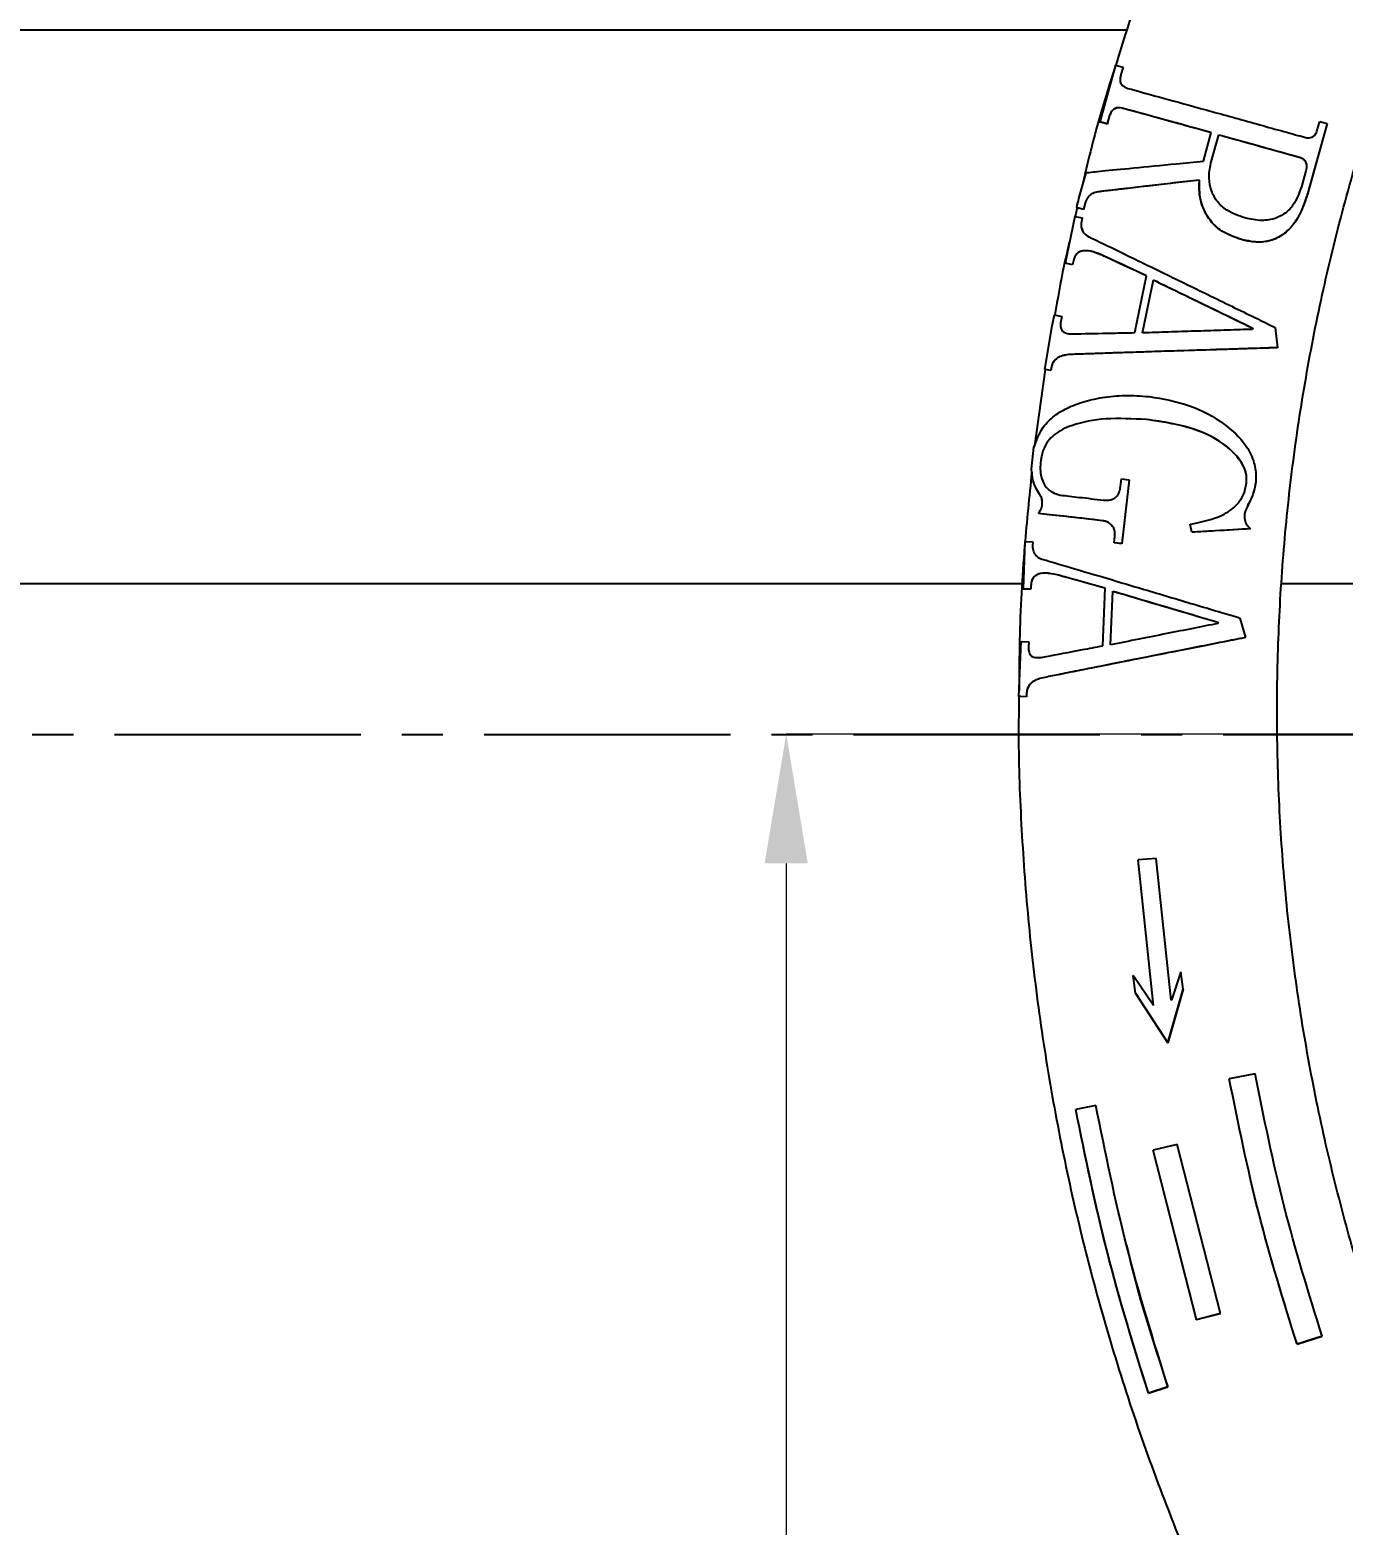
# Model space of a CAD drawing. Header units: millimetres. Extents: x 1890 to 4327, y 775 to 2498.
# Drawn here: x 2763.1 to 2864.6, y 1234.9 to 1350.5 of the extents above; entities that cross this region are included whole.
import ezdxf

# ---------------------------------------------------------------- set-up
doc = ezdxf.new("R2010")
doc.units = ezdxf.units.MM
doc.linetypes.add('CENTER2', pattern=[28.575, 19.05, -3.175, 3.175, -3.175])
doc.layers.add('2细线层', color=4, linetype='Continuous', lineweight=35)
doc.layers.add('AM_5', color=3, linetype='Continuous', lineweight=25)
doc.styles.add('SLDTEXTSTYLE1', font='txt.shx', dxfattribs={"width": 0.7, "bigfont": 'gbcbig.shx'})
doc.dimstyles.new('SLDDIMSTYLE12$0', dxfattribs={"dimtxt": 12, "dimasz": 10, "dimexe": 0, "dimexo": 0.0625, "dimgap": 0.875, "dimtad": 1, "dimdec": 1, "dimlfac": 1.8, "dimrnd": 1e-09, "dimzin": 12, "dimdsep": 46, "dimtxsty": 'SLDTEXTSTYLE1', "dimcen": 0.09, "dimdle": 8.16, "dimclrd": 3, "dimclre": 3, "dimadec": 0, "dimazin": 3, "dimtfac": 1, "dimtdec": 1, "dimtofl": 0, "dimtmove": 0, "dimatfit": 3, "dimfxl": 0, "dimfrac": 2, "dimtolj": 1, "dimlwd": 5, "dimlwe": 5, "dimarcsym": 0})

# ---------------------------------------------------------------- blocks, each defined once
blk = doc.blocks.new('*U48')
at = {"layer": '2细线层', "color": 0, "linetype": 'CENTER2', "lineweight": -3, "transparency": 16777216}
blk.add_line((0, 21), (0, 353.69), dxfattribs=at)
blk = doc.blocks.new('*D76')
at = {"layer": 'AM_5', "color": 3, "linetype": 'Continuous', "lineweight": 5, "transparency": 16777216}
for p, q in [((2724.39, 1273.29), (2724.39, 1479.81)), ((2876.89, 1479.81), (2734.39, 1479.81))]:
    blk.add_line(p, q, dxfattribs=at)
at = {"layer": 'AM_5', "color": 3, "lineweight": 5, "transparency": 16777216}
blk.add_line((2886.89, 1329.98), (2886.89, 1479.81), dxfattribs=at)
at = {"layer": 'AM_5', "color": 3, "transparency": 16777216}
for points in [[(2734.39, 1481.48), (2734.39, 1478.15), (2724.39, 1479.81)], [(2876.89, 1481.48), (2876.89, 1478.15), (2886.89, 1479.81)]]:
    blk.add_solid(points, dxfattribs=at)
at = {"layer": 'Defpoints', "color": 0, "transparency": 16777216}
for p in [(2724.39, 1479.81), (2886.89, 1329.92), (2724.39, 1273.22)]:
    blk.add_point(p, dxfattribs=at)
at = {"layer": 'AM_5', "color": 0, "transparency": 16777216, "insert": (2805.64, 1486.69), "char_height": 12, "attachment_point": 5, "style": 'SLDTEXTSTYLE1'}
blk.add_mtext('\\A1;165', dxfattribs=at)
blk = doc.blocks.new('*D77')
at = {"layer": 'AM_5', "color": 3, "lineweight": 5, "transparency": 16777216}
blk.add_line((3009.58, 1296.08), (2821.59, 1296.08), dxfattribs=at)
at = {"layer": 'AM_5', "color": 3, "linetype": 'Continuous', "lineweight": 5, "transparency": 16777216}
for p, q in [((2821.59, 1286.08), (2821.59, 1064.47)), ((2963.84, 1054.47), (2821.59, 1054.47))]:
    blk.add_line(p, q, dxfattribs=at)
at = {"layer": 'AM_5', "color": 3, "transparency": 16777216}
for points in [[(2819.92, 1286.08), (2823.26, 1286.08), (2821.59, 1296.08)], [(2819.92, 1064.47), (2823.26, 1064.47), (2821.59, 1054.47)]]:
    blk.add_solid(points, dxfattribs=at)
at = {"layer": 'Defpoints', "color": 0, "transparency": 16777216}
for p in [(3009.65, 1296.08), (2821.59, 1054.47), (2963.9, 1054.47)]:
    blk.add_point(p, dxfattribs=at)
at = {"layer": 'AM_5', "color": 0, "transparency": 16777216, "insert": (2814.72, 1121.75), "char_height": 12, "attachment_point": 5, "rotation": 90, "style": 'SLDTEXTSTYLE1'}
blk.add_mtext('\\A1;245', dxfattribs=at)

msp = doc.modelspace()

# ---------------------------------------------------------------- linework, layer by layer
at = {"color": 8, "linetype": 'Continuous', "lineweight": 25}
msp.add_line((2745.412, 1350.513), (2847.917, 1350.513), dxfattribs=at)
at = {"color": 7, "linetype": 'Continuous', "lineweight": 25}
for p, q in [((2847.056, 1347.796), (2845.836, 1343.395)), ((2847.056, 1347.796), (2847.631, 1347.64)), ((2847.631, 1347.64), (2847.471, 1347.064)), ((2847.631, 1347.638), (2847.471, 1347.062)), ((2847.471, 1347.062), (2847.471, 1347.064)), ((2847.631, 1347.638), (2847.631, 1347.64)), ((2847.573, 1344.463), (2847.573, 1344.465)), ((2846.412, 1343.239), (2845.836, 1343.395)), ((2845.836, 1343.395), (2845.836, 1343.394)), ((2845.836, 1343.394), (2845.926, 1343.369)), ((2846.412, 1343.237), (2845.926, 1343.369)), ((2846.572, 1343.815), (2846.412, 1343.239)), ((2846.572, 1343.813), (2846.412, 1343.237)), ((2846.412, 1343.237), (2846.412, 1343.239)), ((2846.572, 1343.813), (2846.572, 1343.815)), ((2863.407, 1343.278), (2861.896, 1337.827)), ((2863.407, 1343.272), (2861.896, 1337.82)), ((2862.675, 1342.863), (2862.835, 1343.439)), ((2862.835, 1343.439), (2863.407, 1343.278)), ((2863.407, 1343.272), (2863.407, 1343.278)), ((2853.851, 1340.371), (2854.459, 1342.57)), ((2854.448, 1340.305), (2855.031, 1342.407)), ((2854.448, 1340.308), (2855.031, 1342.41)), ((2855.031, 1342.407), (2855.031, 1342.41)), ((2854.448, 1340.308), (2854.448, 1340.305)), ((2861.247, 1340.684), (2861.247, 1340.678)), ((2844.748, 1339.473), (2844.194, 1337.475)), ((2853.543, 1338.906), (2853.543, 1338.909)), ((2861.776, 1339.614), (2861.481, 1338.559)), ((2845.675, 1337.986), (2845.675, 1337.987)), ((2853.533, 1337.944), (2853.533, 1337.941)), ((2861.896, 1337.82), (2861.896, 1337.827)), ((2844.092, 1336.771), (2843.934, 1336.079)), ((2844.581, 1336.64), (2844.031, 1336.788)), ((2844.031, 1336.788), (2844.226, 1336.734)), ((2844.581, 1336.638), (2844.226, 1336.734)), ((2844.741, 1337.215), (2844.581, 1336.64)), ((2844.741, 1337.213), (2844.581, 1336.638)), ((2844.581, 1336.638), (2844.581, 1336.64)), ((2844.741, 1337.213), (2844.741, 1337.215)), ((2843.894, 1336.088), (2843.15, 1332.48)), ((2843.894, 1336.088), (2844.479, 1335.972)), ((2844.479, 1335.972), (2844.42, 1335.679)), ((2844.479, 1335.97), (2844.42, 1335.677)), ((2844.42, 1335.677), (2844.42, 1335.679)), ((2844.444, 1335.183), (2844.532, 1334.93)), ((2844.479, 1335.97), (2844.479, 1335.972)), ((2856.798, 1334.298), (2856.798, 1334.302)), ((2845.927, 1333.136), (2845.927, 1333.138)), ((2843.735, 1332.364), (2843.15, 1332.48)), ((2843.15, 1332.48), (2843.15, 1332.479)), ((2843.279, 1332.453), (2843.15, 1332.479)), ((2843.735, 1332.362), (2843.279, 1332.453)), ((2843.794, 1332.656), (2843.735, 1332.364)), ((2843.794, 1332.655), (2843.735, 1332.362)), ((2843.735, 1332.362), (2843.735, 1332.364)), ((2843.794, 1332.655), (2843.794, 1332.656)), ((2848.54, 1327.11), (2849.449, 1331.498)), ((2849.147, 1327.087), (2849.994, 1331.182)), ((2849.147, 1327.084), (2849.994, 1331.179)), ((2849.994, 1331.182), (2849.994, 1331.179)), ((2842.144, 1327.623), (2842.322, 1328.482)), ((2842.322, 1328.482), (2842.907, 1328.366)), ((2842.907, 1328.366), (2842.827, 1327.976)), ((2842.907, 1328.364), (2842.827, 1327.974)), ((2842.907, 1328.364), (2842.907, 1328.366)), ((2841.582, 1324.262), (2842.144, 1327.623)), ((2842.827, 1327.974), (2842.827, 1327.976)), ((2857.662, 1327.461), (2857.643, 1327.363)), ((2859.4, 1327.505), (2859.587, 1325.943)), ((2859.587, 1325.936), (2859.587, 1325.943)), ((2843.412, 1325.415), (2843.412, 1325.417)), ((2841.623, 1324.254), (2840.797, 1318.366)), ((2842.039, 1324.172), (2841.582, 1324.262)), ((2841.779, 1324.222), (2841.582, 1324.262)), ((2842.039, 1324.17), (2841.779, 1324.222)), ((2842.098, 1324.465), (2842.039, 1324.172)), ((2842.098, 1324.463), (2842.039, 1324.17)), ((2842.039, 1324.17), (2842.039, 1324.172)), ((2842.098, 1324.463), (2842.098, 1324.465)), ((2849.441, 1320.387), (2849.441, 1320.39)), ((2841.053, 1319.094), (2840.747, 1318.25)), ((2841.053, 1319.094), (2841.202, 1319.32)), ((2840.55, 1316.543), (2840.747, 1318.25)), ((2841.266, 1317.213), (2841.266, 1317.215)), ((2840.663, 1315.727), (2840.55, 1316.543)), ((2847.444, 1315.215), (2847.51, 1315.808)), ((2847.51, 1315.808), (2848.103, 1315.739)), ((2848.103, 1315.739), (2847.532, 1310.798)), ((2848.103, 1315.736), (2847.532, 1310.795)), ((2848.103, 1315.736), (2848.103, 1315.739)), ((2857.878, 1315.402), (2857.878, 1315.409)), ((2857.894, 1316.278), (2857.894, 1316.285)), ((2841.166, 1314.623), (2841.166, 1314.625)), ((2841.096, 1313.13), (2841.096, 1313.131)), ((2846.036, 1312.57), (2846.036, 1312.572)), ((2852.811, 1312.289), (2852.811, 1312.293)), ((2852.942, 1311.678), (2852.811, 1312.293)), ((2852.942, 1311.674), (2852.811, 1312.289)), ((2857.481, 1311.943), (2857.481, 1311.95)), ((2840.052, 1310.954), (2839.903, 1307.292)), ((2840.052, 1310.954), (2840.647, 1310.933)), ((2840.052, 1310.954), (2840.052, 1310.954)), ((2840.647, 1310.933), (2840.636, 1310.637)), ((2840.647, 1310.931), (2840.636, 1310.635)), ((2840.647, 1310.931), (2840.647, 1310.933)), ((2846.939, 1310.868), (2846.998, 1311.361)), ((2847.532, 1310.798), (2846.939, 1310.868)), ((2846.939, 1310.865), (2846.939, 1310.868)), ((2847.532, 1310.795), (2846.939, 1310.865)), ((2847.532, 1310.795), (2847.532, 1310.798)), ((2852.942, 1311.674), (2852.942, 1311.678)), ((2839.919, 1307.679), (2733.889, 1307.679)), ((2840.513, 1307.57), (2840.498, 1307.27)), ((2840.513, 1307.568), (2840.498, 1307.268)), ((2840.513, 1307.568), (2840.513, 1307.57)), ((2842.53, 1308.386), (2842.53, 1308.388)), ((2846.072, 1302.899), (2846.253, 1307.354)), ((2874.889, 1307.679), (2859.893, 1307.679)), ((2840.498, 1307.27), (2839.903, 1307.292)), ((2839.903, 1307.292), (2839.903, 1307.29)), ((2839.982, 1307.287), (2839.903, 1307.29)), ((2840.498, 1307.268), (2839.982, 1307.287)), ((2840.498, 1307.268), (2840.498, 1307.27)), ((2846.675, 1302.973), (2846.842, 1307.129)), ((2846.675, 1302.971), (2846.842, 1307.127)), ((2846.842, 1307.129), (2846.842, 1307.127)), ((2856.672, 1305.049), (2857.106, 1303.543)), ((2854.974, 1304.724), (2854.967, 1304.628)), ((2839.573, 1298.975), (2839.744, 1303.235)), ((2839.744, 1303.235), (2840.339, 1303.214)), ((2840.339, 1303.214), (2840.321, 1302.818)), ((2840.339, 1303.212), (2840.321, 1302.816)), ((2840.339, 1303.212), (2840.339, 1303.214)), ((2857.106, 1303.536), (2857.106, 1303.543)), ((2841.315, 1300.401), (2841.315, 1300.403)), ((2840.18, 1299.254), (2840.168, 1298.954)), ((2840.18, 1299.252), (2840.168, 1298.952)), ((2840.18, 1299.252), (2840.18, 1299.254)), ((2840.168, 1298.954), (2839.573, 1298.975)), ((2839.573, 1298.975), (2839.573, 1298.974)), ((2839.723, 1298.968), (2839.573, 1298.974)), ((2840.168, 1298.952), (2839.723, 1298.968)), ((2840.168, 1298.952), (2840.168, 1298.954)), ((2850.188, 1286.445), (2848.796, 1286.346)), ((2848.796, 1286.346), (2848.796, 1286.342)), ((2849.998, 1275.089), (2848.796, 1286.346)), ((2849.998, 1275.085), (2848.796, 1286.342)), ((2851.349, 1275.502), (2850.188, 1286.445)), ((2848.585, 1276.055), (2848.407, 1277.415)), ((2849.998, 1275.089), (2848.407, 1277.415)), ((2848.407, 1277.415), (2848.407, 1277.412)), ((2848.585, 1276.052), (2848.407, 1277.412)), ((2852.099, 1277.689), (2851.372, 1275.509)), ((2852.275, 1276.357), (2852.099, 1277.689)), ((2851.087, 1272.213), (2852.275, 1276.357)), ((2852.275, 1276.353), (2851.087, 1272.21)), ((2852.275, 1276.357), (2852.275, 1276.353)), ((2848.585, 1276.055), (2851.087, 1272.213)), ((2848.585, 1276.052), (2848.585, 1276.055)), ((2851.087, 1272.21), (2848.585, 1276.052)), ((2851.372, 1275.509), (2851.349, 1275.502)), ((2851.087, 1272.213), (2851.087, 1272.21)), ((2857.842, 1269.814), (2855.846, 1269.42)), ((2855.846, 1269.42), (2855.846, 1269.415)), ((2845.527, 1267.37), (2843.98, 1267.059)), ((2843.98, 1267.059), (2843.98, 1267.057)), ((2851.821, 1264.335), (2849.959, 1263.922)), ((2853.314, 1250.806), (2849.959, 1263.922)), ((2849.959, 1263.922), (2849.959, 1263.92)), ((2853.314, 1250.804), (2849.959, 1263.92)), ((2855.159, 1251.294), (2851.821, 1264.335)), ((2853.314, 1250.806), (2855.159, 1251.294)), ((2855.159, 1251.29), (2853.314, 1250.804)), ((2853.314, 1250.804), (2853.314, 1250.806)), ((2855.159, 1251.294), (2855.159, 1251.29)), ((2861.086, 1248.909), (2863.018, 1249.543)), ((2863.018, 1249.537), (2861.086, 1248.904)), ((2863.018, 1249.543), (2863.018, 1249.537)), ((2861.086, 1248.904), (2861.086, 1248.909)), ((2849.596, 1245.119), (2851.094, 1245.616)), ((2851.094, 1245.614), (2849.596, 1245.117)), ((2849.596, 1245.117), (2849.596, 1245.119)), ((2851.094, 1245.616), (2851.094, 1245.614))]:
    msp.add_line(p, q, dxfattribs=at)
msp.add_arc((3010.538, 1297.733), 171.026, 166.5631, 166.79964, dxfattribs=at)
for points, knots in [([(3009.456, 1127.481), (3012.016, 1127.506), (3015.597, 1127.541), (3020.866, 1127.82), (3025.33, 1128.155), (3030.646, 1128.721), (3036.215, 1129.494), (3042.029, 1130.504), (3048, 1131.76), (3054.076, 1133.271), (3060.214, 1135.042), (3066.379, 1137.076), (3072.543, 1139.375), (3078.68, 1141.941), (3084.768, 1144.771), (3090.787, 1147.865), (3096.72, 1151.219), (3102.549, 1154.831), (3108.259, 1158.697), (3113.834, 1162.811), (3119.262, 1167.168), (3124.527, 1171.763), (3129.619, 1176.587), (3134.524, 1181.635), (3139.231, 1186.898), (3143.728, 1192.368), (3148.007, 1198.036), (3152.055, 1203.893), (3155.865, 1209.93), (3159.427, 1216.136), (3162.732, 1222.5), (3165.773, 1229.013), (3168.542, 1235.662), (3171.032, 1242.436), (3173.238, 1249.324), (3175.152, 1256.313), (3176.771, 1263.391), (3178.089, 1270.544), (3179.101, 1277.761), (3179.806, 1285.028), (3180.199, 1292.333), (3180.278, 1299.66), (3180.041, 1306.998), (3179.486, 1314.333), (3178.614, 1321.651), (3177.424, 1328.938), (3175.916, 1336.181), (3174.091, 1343.365), (3171.95, 1350.478), (3169.497, 1357.505), (3166.732, 1364.434), (3163.659, 1371.25), (3160.282, 1377.941), (3156.604, 1384.493), (3152.631, 1390.893), (3148.366, 1397.128), (3143.815, 1403.186), (3138.983, 1409.055), (3133.875, 1414.721), (3128.499, 1420.174), (3123.052, 1425.221), (3117.579, 1429.873), (3112.12, 1434.143), (3106.496, 1438.185), (3100.714, 1441.994), (3094.787, 1445.562), (3088.724, 1448.884), (3082.538, 1451.954), (3076.242, 1454.767), (3069.848, 1457.319), (3063.373, 1459.606), (3056.835, 1461.622), (3050.26, 1463.364), (3043.687, 1464.829), (3037.194, 1466.011), (3030.904, 1466.908), (3025.38, 1467.491), (3020.498, 1467.859), (3015.674, 1468.099), (3009.699, 1468.216), (3004.182, 1468.105), (2998.913, 1467.834), (2994.449, 1467.496), (2989.133, 1466.931), (2983.564, 1466.158), (2977.75, 1465.148), (2971.779, 1463.892), (2965.703, 1462.381), (2959.565, 1460.61), (2953.4, 1458.576), (2947.236, 1456.277), (2941.099, 1453.711), (2935.011, 1450.881), (2928.992, 1447.787), (2923.059, 1444.433), (2917.23, 1440.82), (2911.52, 1436.955), (2905.945, 1432.841), (2900.517, 1428.484), (2895.252, 1423.889), (2890.16, 1419.065), (2885.255, 1414.017), (2880.549, 1408.754), (2876.051, 1403.284), (2871.773, 1397.616), (2867.724, 1391.759), (2863.914, 1385.722), (2860.352, 1379.516), (2857.048, 1373.152), (2854.005, 1366.64), (2851.243, 1359.988), (2848.906, 1353.706), (2847.627, 1349.601), (2847.064, 1347.792)], [0, 0, 0, 0, 0.01020738, 0.01427401, 0.02103699, 0.02805607, 0.03558666, 0.0434511, 0.05157826, 0.05991132, 0.06840986, 0.07704394, 0.08579098, 0.09463359, 0.10355821, 0.11255405, 0.12161242, 0.13072624, 0.1398897, 0.14909794, 0.15834689, 0.16763314, 0.17695375, 0.18630622, 0.19568842, 0.20509849, 0.21453484, 0.22399606, 0.23348097, 0.24298851, 0.25251779, 0.26206801, 0.27163852, 0.28122873, 0.29083816, 0.30046642, 0.31011319, 0.31977821, 0.32946132, 0.33916239, 0.34888138, 0.35861831, 0.36837328, 0.37814642, 0.38793798, 0.39774825, 0.40757761, 0.41742653, 0.42729557, 0.4371854, 0.4470968, 0.45703069, 0.46698816, 0.47697044, 0.48697902, 0.49701559, 0.50708218, 0.51718117, 0.52731537, 0.53748817, 0.54770366, 0.5569145, 0.56612256, 0.57532659, 0.5845258, 0.59371913, 0.60290519, 0.61208206, 0.62124705, 0.63039624, 0.63952364, 0.64861966, 0.65766788, 0.66663751, 0.67546331, 0.68397889, 0.69196332, 0.69760555, 0.70350123, 0.71121989, 0.72142727, 0.72549391, 0.73225688, 0.73927596, 0.74680655, 0.754671, 0.76279816, 0.77113122, 0.77962976, 0.78826384, 0.79701087, 0.80585349, 0.81477811, 0.82377394, 0.83283231, 0.84194614, 0.85110959, 0.86031783, 0.86956679, 0.87885303, 0.88817364, 0.89752611, 0.90690831, 0.91631839, 0.92575473, 0.93521596, 0.94470086, 0.95420841, 0.96373768, 0.97328791, 0.98285841, 0.99244862, 1, 1, 1, 1]), ([(2901.305, 1193.889), (2900.344, 1194.889), (2897.855, 1197.482), (2894.073, 1201.895), (2889.942, 1207.098), (2886.041, 1212.503), (2882.372, 1218.09), (2878.945, 1223.851), (2875.771, 1229.775), (2872.857, 1235.85), (2870.213, 1242.064), (2867.845, 1248.407), (2865.76, 1254.864), (2863.965, 1261.423), (2862.465, 1268.071), (2861.266, 1274.795), (2860.372, 1281.581), (2859.787, 1288.415), (2859.513, 1295.283), (2859.554, 1302.17), (2859.912, 1309.063), (2860.587, 1315.947), (2861.58, 1322.807), (2862.891, 1329.629), (2864.521, 1336.398), (2866.466, 1343.1), (2868.726, 1349.72), (2871.298, 1356.243), (2874.179, 1362.656), (2877.366, 1368.943), (2880.853, 1375.092), (2884.638, 1381.088), (2888.715, 1386.917), (2893.078, 1392.566), (2897.721, 1398.022), (2902.64, 1403.271), (2907.65, 1408.127), (2912.704, 1412.599), (2917.763, 1416.697), (2922.989, 1420.573), (2928.383, 1424.204), (2932.86, 1427.002), (2935.584, 1428.498), (2936.41, 1428.952)], [0, 0, 0, 0, 0.0151775, 0.0393292, 0.0635604, 0.0878663, 0.1122429, 0.1366868, 0.161195, 0.1857649, 0.2103945, 0.2350819, 0.2598255, 0.2846241, 0.3094766, 0.3343824, 0.3593409, 0.3843518, 0.409415, 0.4345306, 0.4596989, 0.4849206, 0.5101965, 0.5355275, 0.5609152, 0.5863611, 0.6118672, 0.6374358, 0.6630699, 0.6887726, 0.714548, 0.7404006, 0.7663359, 0.7923603, 0.8184816, 0.8447092, 0.8710544, 0.8948026, 0.918543, 0.942272, 0.9659875, 0.9896862, 1, 1, 1, 1]), ([(2846.995, 1347.576), (2846.86, 1347.157), (2845.983, 1344.44), (2845.165, 1341.476), (2844.582, 1338.911), (2844.534, 1338.701)], [0, 0, 0, 0, 0.1434791, 0.9298796, 1, 1, 1, 1]), ([(2847.471, 1347.064), (2847.45, 1346.98), (2847.41, 1346.811), (2847.402, 1346.583), (2847.449, 1346.355), (2847.626, 1346.133), (2847.852, 1346.049), (2847.999, 1345.995)], [0, 0, 0, 0, 0.1147252, 0.230666, 0.3465482, 0.5756181, 1, 1, 1, 1]), ([(2847.471, 1347.062), (2847.45, 1346.977), (2847.408, 1346.808), (2847.411, 1346.67), (2847.413, 1346.601)], [0, 0, 0, 0, 0.5032038, 1, 1, 1, 1]), ([(2847.999, 1345.995), (2848.738, 1345.792), (2850.217, 1345.387), (2853.555, 1344.465), (2857.262, 1343.439), (2860.04, 1342.668), (2861.439, 1342.279), (2861.673, 1342.213)], [0, 0, 0, 0, 0.2380124, 0.4760235, 0.7140633, 0.9521345, 1, 1, 1, 1]), ([(2847.573, 1344.465), (2847.382, 1344.497), (2847.121, 1344.54), (2846.831, 1344.306), (2846.704, 1344.141), (2846.626, 1343.979), (2846.589, 1343.868), (2846.572, 1343.815)], [0, 0, 0, 0, 0.5403565, 0.7362537, 0.8378676, 0.9221122, 1, 1, 1, 1]), ([(2847.573, 1344.463), (2847.378, 1344.495), (2847.113, 1344.537), (2846.827, 1344.299), (2846.701, 1344.135), (2846.625, 1343.975), (2846.589, 1343.865), (2846.572, 1343.813)], [0, 0, 0, 0, 0.5426127, 0.7382378, 0.8393163, 0.9231634, 1, 1, 1, 1]), ([(2854.459, 1342.57), (2853.278, 1342.896), (2850.917, 1343.548), (2848.721, 1344.151), (2847.81, 1344.401), (2847.573, 1344.465)], [0, 0, 0, 0, 0.425234, 0.8504686, 1, 1, 1, 1]), ([(2854.459, 1342.566), (2853.403, 1342.858), (2851.292, 1343.442), (2848.963, 1344.083), (2847.958, 1344.358), (2847.573, 1344.463)], [0, 0, 0, 0, 0.3817561, 0.7635127, 1, 1, 1, 1]), ([(2855.031, 1342.41), (2856.286, 1342.062), (2858.409, 1341.473), (2860.423, 1340.913), (2861.247, 1340.684)], [0, 0, 0, 0, 0.59123792, 1, 1, 1, 1]), ([(2855.031, 1342.407), (2856.128, 1342.102), (2858.342, 1341.488), (2860.273, 1340.949), (2861.247, 1340.678)], [0, 0, 0, 0, 0.4956769, 1, 1, 1, 1]), ([(2861.673, 1342.213), (2861.793, 1342.188), (2861.978, 1342.15), (2862.232, 1342.198), (2862.413, 1342.316), (2862.574, 1342.544), (2862.636, 1342.741), (2862.675, 1342.863)], [0, 0, 0, 0, 0.2742213, 0.4218346, 0.5710505, 0.7336104, 1, 1, 1, 1]), ([(2844.748, 1339.473), (2845.108, 1339.511), (2845.827, 1339.585), (2848.381, 1339.838), (2851.192, 1340.113), (2853.145, 1340.302), (2853.851, 1340.371)], [0, 0, 0, 0, 0.2764618, 0.55256, 0.838275, 1, 1, 1, 1]), ([(2857.059, 1335.979), (2856.571, 1336.146), (2855.775, 1336.418), (2854.878, 1337.201), (2854.43, 1338.08), (2854.233, 1339.1), (2854.333, 1339.854), (2854.438, 1340.265), (2854.448, 1340.308)], [0, 0, 0, 0, 0.2685044, 0.4379066, 0.6082478, 0.7778738, 0.976771, 1, 1, 1, 1]), ([(2861.247, 1340.684), (2861.374, 1340.637), (2861.571, 1340.565), (2861.746, 1340.335), (2861.819, 1340.102), (2861.833, 1339.853), (2861.794, 1339.688), (2861.776, 1339.614)], [0, 0, 0, 0, 0.30576076, 0.47235167, 0.63798104, 0.83773254, 1, 1, 1, 1]), ([(2861.247, 1340.678), (2861.36, 1340.638), (2861.545, 1340.573), (2861.727, 1340.362), (2861.802, 1340.191), (2861.806, 1340.084), (2861.807, 1340.067)], [0, 0, 0, 0, 0.4172442, 0.6823875, 0.9479462, 1, 1, 1, 1]), ([(2853.543, 1338.909), (2852.873, 1338.831), (2851.513, 1338.673), (2849.63, 1338.453), (2847.918, 1338.253), (2846.593, 1338.097), (2845.94, 1338.019), (2845.675, 1337.987)], [0, 0, 0, 0, 0.2097918, 0.4254492, 0.6353283, 0.851928, 1, 1, 1, 1]), ([(2853.543, 1338.906), (2852.322, 1338.764), (2850.495, 1338.552), (2848.369, 1338.303), (2846.86, 1338.126), (2846.087, 1338.034), (2845.675, 1337.986)], [0, 0, 0, 0, 0.3863316, 0.5775517, 0.7748553, 1, 1, 1, 1]), ([(2856.798, 1334.298), (2856.215, 1334.499), (2855.264, 1334.828), (2854.17, 1335.938), (2853.598, 1337.218), (2853.477, 1338.286), (2853.536, 1338.837), (2853.543, 1338.906)], [0, 0, 0, 0, 0.3011388, 0.4914699, 0.7324684, 0.9663961, 1, 1, 1, 1]), ([(2856.798, 1334.302), (2856.195, 1334.513), (2855.203, 1334.86), (2854.121, 1336.022), (2853.526, 1337.364), (2853.538, 1338.399), (2853.543, 1338.909)], [0, 0, 0, 0, 0.3050065, 0.5015447, 0.75409, 1, 1, 1, 1]), ([(2861.481, 1338.559), (2861.315, 1338.065), (2861.045, 1337.263), (2860.291, 1336.374), (2859.413, 1335.889), (2858.294, 1335.71), (2857.491, 1335.885), (2857.059, 1335.979)], [0, 0, 0, 0, 0.25993357, 0.42159435, 0.58406301, 0.77645614, 1, 1, 1, 1]), ([(2845.675, 1337.987), (2845.547, 1337.957), (2845.289, 1337.895), (2845.013, 1337.722), (2844.826, 1337.446), (2844.767, 1337.286), (2844.741, 1337.215)], [0, 0, 0, 0, 0.371278, 0.745722, 0.8874132, 1, 1, 1, 1]), ([(2845.675, 1337.986), (2845.545, 1337.954), (2845.285, 1337.892), (2845.012, 1337.717), (2844.827, 1337.446), (2844.768, 1337.285), (2844.741, 1337.213)], [0, 0, 0, 0, 0.3701938, 0.743324, 0.8861883, 1, 1, 1, 1]), ([(2861.896, 1337.827), (2861.672, 1337.159), (2861.302, 1336.058), (2860.329, 1334.877), (2859.322, 1334.254), (2858.117, 1334.026), (2857.271, 1334.203), (2856.798, 1334.302)], [0, 0, 0, 0, 0.2904242, 0.4791568, 0.6380876, 0.7972637, 1, 1, 1, 1]), ([(2861.896, 1337.82), (2861.647, 1337.098), (2861.239, 1335.914), (2860.145, 1334.698), (2859.014, 1334.137), (2857.853, 1334.057), (2857.123, 1334.223), (2856.798, 1334.298)], [0, 0, 0, 0, 0.3001413, 0.4923107, 0.6851419, 0.859667, 1, 1, 1, 1]), ([(2844.42, 1335.679), (2844.409, 1335.606), (2844.385, 1335.458), (2844.415, 1335.183), (2844.565, 1334.798), (2844.878, 1334.553), (2845.174, 1334.428), (2845.269, 1334.388)], [0, 0, 0, 0, 0.0779004, 0.1566304, 0.3694426, 0.796924, 1, 1, 1, 1]), ([(2843.508, 1334.215), (2843.354, 1333.563), (2842.905, 1331.663), (2842.578, 1329.738), (2842.363, 1328.473)], [0, 0, 0, 0, 0.34329231, 1, 1, 1, 1]), ([(2845.269, 1334.388), (2846.027, 1334.02), (2847.541, 1333.286), (2850.824, 1331.689), (2853.837, 1330.221), (2856.269, 1329.034), (2857.951, 1328.213), (2858.953, 1327.723), (2859.4, 1327.505)], [0, 0, 0, 0, 0.2229901, 0.445793, 0.6732796, 0.7898135, 0.9063433, 1, 1, 1, 1]), ([(2845.927, 1333.136), (2845.649, 1333.241), (2845.079, 1333.457), (2844.523, 1333.464), (2844.156, 1333.305), (2843.988, 1333.146), (2843.87, 1332.924), (2843.824, 1332.774), (2843.801, 1332.684), (2843.794, 1332.655)], [0, 0, 0, 0, 0.32368532, 0.66377176, 0.76347965, 0.88878562, 0.93347068, 0.97831584, 1, 1, 1, 1]), ([(2845.927, 1333.138), (2845.659, 1333.241), (2845.115, 1333.45), (2844.566, 1333.464), (2844.191, 1333.332), (2844.005, 1333.173), (2843.866, 1332.925), (2843.819, 1332.758), (2843.797, 1332.669), (2843.794, 1332.656)], [0, 0, 0, 0, 0.3181987, 0.6465518, 0.7500252, 0.8810736, 0.9358527, 0.9908441, 1, 1, 1, 1]), ([(2849.449, 1331.498), (2848.399, 1331.987), (2847.108, 1332.589), (2846.113, 1333.051), (2845.927, 1333.138)], [0, 0, 0, 0, 0.812741, 1, 1, 1, 1]), ([(2849.449, 1331.495), (2848.496, 1331.939), (2847.199, 1332.544), (2846.194, 1333.012), (2845.927, 1333.136)], [0, 0, 0, 0, 0.7351591, 1, 1, 1, 1]), ([(2849.994, 1331.182), (2850.571, 1330.902), (2851.744, 1330.334), (2853.653, 1329.408), (2855.665, 1328.431), (2856.988, 1327.788), (2857.662, 1327.461)], [0, 0, 0, 0, 0.2335744, 0.4739753, 0.7323964, 1, 1, 1, 1]), ([(2849.994, 1331.179), (2851.051, 1330.666), (2853.167, 1329.641), (2855.835, 1328.345), (2857.22, 1327.67), (2857.662, 1327.456)], [0, 0, 0, 0, 0.4053674, 0.8106766, 1, 1, 1, 1]), ([(2842.827, 1327.976), (2842.813, 1327.891), (2842.789, 1327.746), (2842.795, 1327.543), (2842.842, 1327.36), (2843.024, 1327.113), (2843.414, 1327.001), (2843.842, 1327.012), (2844.049, 1327.017)], [0, 0, 0, 0, 0.0755919, 0.1295443, 0.2003485, 0.3166469, 0.6693621, 1, 1, 1, 1]), ([(2842.827, 1327.974), (2842.812, 1327.889), (2842.79, 1327.765), (2842.795, 1327.66), (2842.797, 1327.627)], [0, 0, 0, 0, 0.6906191, 1, 1, 1, 1]), ([(2844.049, 1327.017), (2844.913, 1327.035), (2846.21, 1327.063), (2847.957, 1327.098), (2848.54, 1327.11)], [0, 0, 0, 0, 0.6660536, 1, 1, 1, 1]), ([(2857.643, 1327.363), (2857.001, 1327.343), (2855.698, 1327.301), (2853.664, 1327.236), (2851.622, 1327.169), (2850.124, 1327.119), (2849.315, 1327.092), (2849.147, 1327.087)], [0, 0, 0, 0, 0.2310763, 0.4688548, 0.6999278, 0.9377328, 1, 1, 1, 1]), ([(2859.587, 1325.943), (2858.993, 1325.924), (2857.804, 1325.888), (2855.209, 1325.806), (2852.466, 1325.719), (2849.827, 1325.633), (2847.942, 1325.571), (2846.228, 1325.514), (2844.654, 1325.461), (2843.838, 1325.432), (2843.412, 1325.417)], [0, 0, 0, 0, 0.1101454, 0.2202978, 0.4397644, 0.5503798, 0.6609876, 0.7707247, 0.8804511, 1, 1, 1, 1]), ([(2859.587, 1325.936), (2858.721, 1325.91), (2856.991, 1325.857), (2853.6, 1325.751), (2850.069, 1325.638), (2846.736, 1325.529), (2844.562, 1325.455), (2843.651, 1325.424), (2843.412, 1325.415)], [0, 0, 0, 0, 0.1854069, 0.370709, 0.5583983, 0.7469267, 0.9336887, 1, 1, 1, 1]), ([(2843.412, 1325.417), (2843.261, 1325.394), (2842.958, 1325.346), (2842.566, 1325.19), (2842.304, 1324.948), (2842.149, 1324.665), (2842.114, 1324.528), (2842.098, 1324.465)], [0, 0, 0, 0, 0.2849657, 0.5701763, 0.8579747, 0.9347833, 1, 1, 1, 1]), ([(2843.412, 1325.415), (2843.257, 1325.391), (2842.948, 1325.342), (2842.557, 1325.183), (2842.301, 1324.94), (2842.15, 1324.666), (2842.114, 1324.528), (2842.098, 1324.463)], [0, 0, 0, 0, 0.2843775, 0.568981, 0.8558167, 0.9329722, 1, 1, 1, 1]), ([(2840.747, 1318.25), (2840.908, 1318.701), (2841.221, 1319.577), (2842.044, 1320.505), (2843.11, 1321.234), (2844.45, 1321.75), (2846.004, 1322.129), (2847.752, 1322.298), (2849.016, 1322.212), (2849.647, 1322.169)], [0, 0, 0, 0, 0.1530188, 0.297411, 0.4416965, 0.5827002, 0.7236476, 0.8618134, 1, 1, 1, 1]), ([(2849.647, 1322.169), (2850.704, 1321.989), (2852.769, 1321.638), (2855.359, 1320.231), (2856.987, 1318.726), (2857.748, 1317.296), (2857.938, 1316.217), (2857.893, 1315.61), (2857.878, 1315.409)], [0, 0, 0, 0, 0.271147, 0.5298944, 0.7266952, 0.8469675, 0.9493062, 1, 1, 1, 1]), ([(2849.441, 1320.39), (2848.371, 1320.443), (2846.223, 1320.549), (2843.854, 1320.079), (2842.501, 1319.43), (2841.809, 1318.726), (2841.478, 1318.151), (2841.322, 1317.577), (2841.282, 1317.313), (2841.266, 1317.215)], [0, 0, 0, 0, 0.279466, 0.561234, 0.7603695, 0.8465961, 0.9337718, 0.9754607, 1, 1, 1, 1]), ([(2857.187, 1315.49), (2857.188, 1315.756), (2857.19, 1316.288), (2856.761, 1317.211), (2855.801, 1318.283), (2853.979, 1319.448), (2851.656, 1320.091), (2850.086, 1320.303), (2849.441, 1320.39)], [0, 0, 0, 0, 0.0778824, 0.1558892, 0.3030478, 0.5199107, 0.8027032, 1, 1, 1, 1]), ([(2857.154, 1316.167), (2857.154, 1316.173), (2857.143, 1316.413), (2856.834, 1317.032), (2856.012, 1318.113), (2854.384, 1319.241), (2852.006, 1320.021), (2850.323, 1320.261), (2849.441, 1320.387)], [0, 0, 0, 0, 0.0018402, 0.0747495, 0.2227002, 0.4768176, 0.7258372, 1, 1, 1, 1]), ([(2841.266, 1317.215), (2841.248, 1316.99), (2841.212, 1316.539), (2841.31, 1315.877), (2841.582, 1315.217), (2842.076, 1314.756), (2842.559, 1314.61), (2842.762, 1314.548)], [0, 0, 0, 0, 0.1400362, 0.2816099, 0.4816544, 0.7814357, 1, 1, 1, 1]), ([(2840.579, 1316.334), (2840.381, 1314.432), (2839.931, 1310.105), (2839.615, 1304.46), (2839.597, 1300.722), (2839.591, 1299.422)], [0, 0, 0, 0, 0.3384483, 0.7698856, 1, 1, 1, 1]), ([(2841.166, 1314.625), (2841.068, 1314.79), (2840.871, 1315.12), (2840.637, 1315.701), (2840.582, 1316.231), (2840.55, 1316.543)], [0, 0, 0, 0, 0.2910866, 0.5822218, 1, 1, 1, 1]), ([(2852.811, 1312.293), (2853.672, 1312.467), (2855.004, 1312.737), (2856.355, 1313.634), (2856.995, 1314.543), (2857.121, 1315.166), (2857.187, 1315.49)], [0, 0, 0, 0, 0.4419525, 0.6841992, 0.835853, 1, 1, 1, 1]), ([(2857.878, 1315.409), (2857.807, 1315.087), (2857.681, 1314.517), (2857.276, 1313.808), (2857.101, 1313.341), (2857.013, 1313.107)], [0, 0, 0, 0, 0.3944835, 0.6974258, 1, 1, 1, 1]), ([(2857.878, 1315.402), (2857.806, 1315.079), (2857.677, 1314.501), (2857.28, 1313.81), (2857.102, 1313.337), (2857.013, 1313.101)], [0, 0, 0, 0, 0.38850051, 0.69444455, 1, 1, 1, 1]), ([(2841.374, 1313.802), (2841.381, 1313.888), (2841.394, 1314.063), (2841.355, 1314.292), (2841.276, 1314.487), (2841.208, 1314.572), (2841.166, 1314.625)], [0, 0, 0, 0, 0.2276221, 0.4579852, 0.6706137, 1, 1, 1, 1]), ([(2841.378, 1314.091), (2841.37, 1314.16), (2841.354, 1314.303), (2841.274, 1314.486), (2841.207, 1314.571), (2841.166, 1314.623)], [0, 0, 0, 0, 0.2669141, 0.5547722, 1, 1, 1, 1]), ([(2842.762, 1314.548), (2843.243, 1314.494), (2844.224, 1314.382), (2845.481, 1314.238), (2846.122, 1314.164)], [0, 0, 0, 0, 0.4905936, 1, 1, 1, 1]), ([(2846.122, 1314.164), (2846.301, 1314.154), (2846.58, 1314.138), (2846.957, 1314.274), (2847.195, 1314.484), (2847.371, 1314.808), (2847.416, 1315.061), (2847.444, 1315.215)], [0, 0, 0, 0, 0.29736619, 0.4608776, 0.6257098, 0.77195806, 1, 1, 1, 1]), ([(2841.096, 1313.131), (2841.142, 1313.205), (2841.219, 1313.328), (2841.321, 1313.532), (2841.359, 1313.699), (2841.372, 1313.787), (2841.374, 1313.802)], [0, 0, 0, 0, 0.4178398, 0.693834, 0.9496646, 1, 1, 1, 1]), ([(2846.036, 1312.572), (2844.953, 1312.696), (2842.871, 1312.933), (2841.671, 1313.067), (2841.096, 1313.131)], [0, 0, 0, 0, 0.5204171, 1, 1, 1, 1]), ([(2846.036, 1312.57), (2845.067, 1312.681), (2843.129, 1312.902), (2841.698, 1313.063), (2841.163, 1313.122), (2841.096, 1313.13)], [0, 0, 0, 0, 0.46644474, 0.93289375, 1, 1, 1, 1]), ([(2857.013, 1313.107), (2857.011, 1312.955), (2857.008, 1312.648), (2857.192, 1312.233), (2857.386, 1312.043), (2857.481, 1311.95)], [0, 0, 0, 0, 0.3373649, 0.6775205, 1, 1, 1, 1]), ([(2846.998, 1311.361), (2847.002, 1311.525), (2847.009, 1311.801), (2846.84, 1312.147), (2846.614, 1312.38), (2846.334, 1312.524), (2846.134, 1312.557), (2846.036, 1312.572)], [0, 0, 0, 0, 0.2626105, 0.4439709, 0.6252294, 0.8175428, 1, 1, 1, 1]), ([(2846.998, 1311.359), (2847.002, 1311.522), (2847.01, 1311.798), (2846.839, 1312.147), (2846.608, 1312.382), (2846.327, 1312.523), (2846.13, 1312.555), (2846.036, 1312.57)], [0, 0, 0, 0, 0.2671011, 0.4520061, 0.6369556, 0.8283575, 1, 1, 1, 1]), ([(2857.481, 1311.95), (2856.283, 1311.878), (2854.82, 1311.791), (2853.23, 1311.695), (2852.942, 1311.678)], [0, 0, 0, 0, 0.8191278, 1, 1, 1, 1]), ([(2857.481, 1311.943), (2856.619, 1311.892), (2855.263, 1311.813), (2853.563, 1311.711), (2852.942, 1311.674)], [0, 0, 0, 0, 0.6351615, 1, 1, 1, 1]), ([(2840.636, 1310.637), (2840.639, 1310.554), (2840.643, 1310.388), (2840.73, 1310.101), (2840.92, 1309.822), (2841.25, 1309.619), (2841.536, 1309.547), (2841.681, 1309.51)], [0, 0, 0, 0, 0.088857, 0.178743, 0.4175536, 0.7048974, 1, 1, 1, 1]), ([(2842.53, 1308.388), (2842.229, 1308.448), (2841.627, 1308.568), (2841.072, 1308.481), (2840.756, 1308.253), (2840.632, 1308.09), (2840.553, 1307.881), (2840.526, 1307.707), (2840.516, 1307.603), (2840.513, 1307.57)], [0, 0, 0, 0, 0.3462757, 0.6939054, 0.7840545, 0.8748014, 0.9252024, 0.975897, 1, 1, 1, 1]), ([(2842.53, 1308.386), (2842.218, 1308.447), (2841.593, 1308.569), (2841.036, 1308.471), (2840.73, 1308.223), (2840.615, 1308.056), (2840.544, 1307.842), (2840.524, 1307.681), (2840.515, 1307.59), (2840.513, 1307.568)], [0, 0, 0, 0, 0.3527037, 0.7069307, 0.7947369, 0.8831987, 0.9333967, 0.9836034, 1, 1, 1, 1]), ([(2841.681, 1309.51), (2842.488, 1309.272), (2844.101, 1308.795), (2847.593, 1307.758), (2850.793, 1306.805), (2853.37, 1306.036), (2855.146, 1305.506), (2856.203, 1305.19), (2856.672, 1305.049)], [0, 0, 0, 0, 0.2236164, 0.4470687, 0.6746049, 0.79085, 0.9070914, 1, 1, 1, 1]), ([(2846.253, 1307.354), (2845.141, 1307.664), (2843.776, 1308.043), (2842.724, 1308.335), (2842.53, 1308.388)], [0, 0, 0, 0, 0.815386, 1, 1, 1, 1]), ([(2846.253, 1307.352), (2845.243, 1307.633), (2843.873, 1308.014), (2842.809, 1308.309), (2842.53, 1308.386)], [0, 0, 0, 0, 0.7372901, 1, 1, 1, 1]), ([(2846.842, 1307.129), (2847.453, 1306.949), (2848.694, 1306.583), (2850.717, 1305.985), (2852.853, 1305.353), (2854.259, 1304.936), (2854.974, 1304.724)], [0, 0, 0, 0, 0.23296, 0.472722, 0.7317049, 1, 1, 1, 1]), ([(2846.842, 1307.127), (2847.961, 1306.796), (2850.199, 1306.135), (2853.029, 1305.296), (2854.501, 1304.859), (2854.974, 1304.718)], [0, 0, 0, 0, 0.4041632, 0.8082766, 1, 1, 1, 1]), ([(2854.967, 1304.628), (2854.332, 1304.502), (2853.043, 1304.245), (2850.969, 1303.832), (2848.8, 1303.399), (2847.392, 1303.117), (2846.675, 1302.973)], [0, 0, 0, 0, 0.2342809, 0.4753573, 0.7330751, 1, 1, 1, 1]), ([(2840.321, 1302.818), (2840.321, 1302.734), (2840.321, 1302.583), (2840.367, 1302.373), (2840.453, 1302.187), (2840.703, 1301.985), (2841.107, 1301.963), (2841.509, 1302.04), (2841.68, 1302.073)], [0, 0, 0, 0, 0.0772095, 0.1383622, 0.2243536, 0.3475855, 0.722164, 1, 1, 1, 1]), ([(2857.106, 1303.543), (2856.519, 1303.427), (2855.345, 1303.196), (2852.783, 1302.689), (2850.073, 1302.152), (2847.465, 1301.633), (2845.603, 1301.262), (2843.91, 1300.924), (2842.442, 1300.63), (2841.681, 1300.477), (2841.315, 1300.403)], [0, 0, 0, 0, 0.1121881, 0.2243847, 0.4479126, 0.5606643, 0.6734068, 0.7851148, 0.8968098, 1, 1, 1, 1]), ([(2857.106, 1303.536), (2856.254, 1303.368), (2854.549, 1303.034), (2851.207, 1302.373), (2847.723, 1301.682), (2844.43, 1301.026), (2842.364, 1300.612), (2841.499, 1300.438), (2841.315, 1300.401)], [0, 0, 0, 0, 0.1881967, 0.3762701, 0.5671691, 0.7590647, 0.9488834, 1, 1, 1, 1]), ([(2841.68, 1302.073), (2842.553, 1302.238), (2843.834, 1302.48), (2845.531, 1302.798), (2846.072, 1302.899)], [0, 0, 0, 0, 0.6809188, 1, 1, 1, 1]), ([(2841.315, 1300.403), (2841.169, 1300.355), (2840.882, 1300.26), (2840.543, 1300.053), (2840.328, 1299.799), (2840.227, 1299.556), (2840.189, 1299.4), (2840.183, 1299.302), (2840.18, 1299.254)], [0, 0, 0, 0, 0.2914797, 0.5750699, 0.8079281, 0.8967748, 0.9490808, 1, 1, 1, 1]), ([(2841.315, 1300.401), (2841.166, 1300.352), (2840.875, 1300.255), (2840.516, 1300.035), (2840.301, 1299.755), (2840.195, 1299.456), (2840.185, 1299.318), (2840.18, 1299.252)], [0, 0, 0, 0, 0.293371, 0.5725853, 0.8545765, 0.9293627, 1, 1, 1, 1]), ([(2839.586, 1298.974), (2839.57, 1297.981), (2839.514, 1294.542), (2839.751, 1288.653), (2840.289, 1281.319), (2841.166, 1274.001), (2842.355, 1266.714), (2843.863, 1259.471), (2845.688, 1252.287), (2847.829, 1245.174), (2850.282, 1238.146), (2853.047, 1231.218), (2856.12, 1224.402), (2859.497, 1217.711), (2863.175, 1211.159), (2867.148, 1204.759), (2871.413, 1198.524), (2875.965, 1192.466), (2880.796, 1186.597), (2885.904, 1180.931), (2891.28, 1175.478), (2896.727, 1170.431), (2902.2, 1165.779), (2907.659, 1161.509), (2913.283, 1157.467), (2919.065, 1153.658), (2924.992, 1150.09), (2931.055, 1146.768), (2937.241, 1143.698), (2943.537, 1140.884), (2949.931, 1138.332), (2956.406, 1136.046), (2962.944, 1134.03), (2969.519, 1132.288), (2976.092, 1130.823), (2982.585, 1129.641), (2988.875, 1128.744), (2994.399, 1128.16), (2999.281, 1127.795), (3004.105, 1127.547), (3007.52, 1127.505), (3009.456, 1127.481)], [0, 0, 0, 0, 0.01109766, 0.03845632, 0.06586598, 0.09332727, 0.12084104, 0.14840835, 0.17603052, 0.20370911, 0.23144601, 0.25924341, 0.28710389, 0.31503048, 0.34302669, 0.37109662, 0.39924508, 0.42747773, 0.45580122, 0.48422349, 0.51275401, 0.54140426, 0.56723687, 0.59306169, 0.61887522, 0.6446752, 0.67045871, 0.69622182, 0.72195917, 0.74766321, 0.77332291, 0.7989215, 0.8244321, 0.84980864, 0.87496476, 0.89971751, 0.9236002, 0.94599323, 0.96181736, 0.97835234, 1, 1, 1, 1]), ([(2861.086, 1248.909), (2860.041, 1252.275), (2857.947, 1259.024), (2856.547, 1265.949), (2855.846, 1269.42)], [0, 0, 0, 0, 0.4988559, 1, 1, 1, 1]), ([(2861.086, 1248.904), (2860.039, 1252.278), (2857.945, 1259.027), (2856.546, 1265.952), (2855.846, 1269.415)], [0, 0, 0, 0, 0.5000003, 1, 1, 1, 1]), ([(2863.018, 1249.543), (2861.986, 1252.87), (2859.917, 1259.539), (2858.534, 1266.384), (2857.842, 1269.814)], [0, 0, 0, 0, 0.498853, 1, 1, 1, 1]), ([(2849.596, 1245.119), (2848.468, 1248.757), (2846.228, 1255.977), (2844.726, 1263.384), (2843.98, 1267.059)], [0, 0, 0, 0, 0.5039201, 1, 1, 1, 1]), ([(2849.596, 1245.117), (2848.476, 1248.727), (2846.236, 1255.946), (2844.732, 1263.353), (2843.98, 1267.057)], [0, 0, 0, 0, 0.5000002, 1, 1, 1, 1]), ([(2851.094, 1245.616), (2849.976, 1249.219), (2847.756, 1256.377), (2846.267, 1263.722), (2845.527, 1267.37)], [0, 0, 0, 0, 0.5034187, 1, 1, 1, 1]), ([(2847.903, 1256.587), (2847.917, 1256.524), (2848.735, 1252.803), (2849.925, 1249.178), (2851.094, 1245.614)], [0, 0, 0, 0, 0.0169976, 1, 1, 1, 1])]:
    msp.add_open_spline(points, degree=3, knots=knots, dxfattribs=at)

# ---------------------------------------------------------------- block references
at = {"layer": '2细线层', "color": 1, "linetype": 'CENTER2', "lineweight": -3, "rotation": 90.00000000000001}
msp.add_blockref('*U48', (3009.726, 1296.013), dxfattribs=at)

# ---------------------------------------------------------------- dimensions: what is measured, and where the dimension line sits
at = {"layer": 'AM_5'}
dim = msp.add_linear_dim(base=(2724.389, 1479.812), p1=(2886.889, 1329.921), p2=(2724.389, 1273.223), angle=360, text='165', dimstyle='SLDDIMSTYLE12$0', override={"dimlfac": 1, "dimpost": ''}, dxfattribs=at)
dim.commit()
dim.dimension.update_dxf_attribs({"geometry": '*D76', "text_midpoint": (2805.639, 1486.687)})
dim = msp.add_linear_dim(base=(2821.591, 1054.465), p1=(3009.647, 1296.077), p2=(2963.902, 1054.465), angle=90, text='245', dimstyle='SLDDIMSTYLE12$0', override={"dimlfac": 1}, dxfattribs=at)
dim.commit()
dim.dimension.update_dxf_attribs({"geometry": '*D77', "text_midpoint": (2821.591, 1121.747), "dimtype": 160})

doc.saveas('drawing.dxf')
